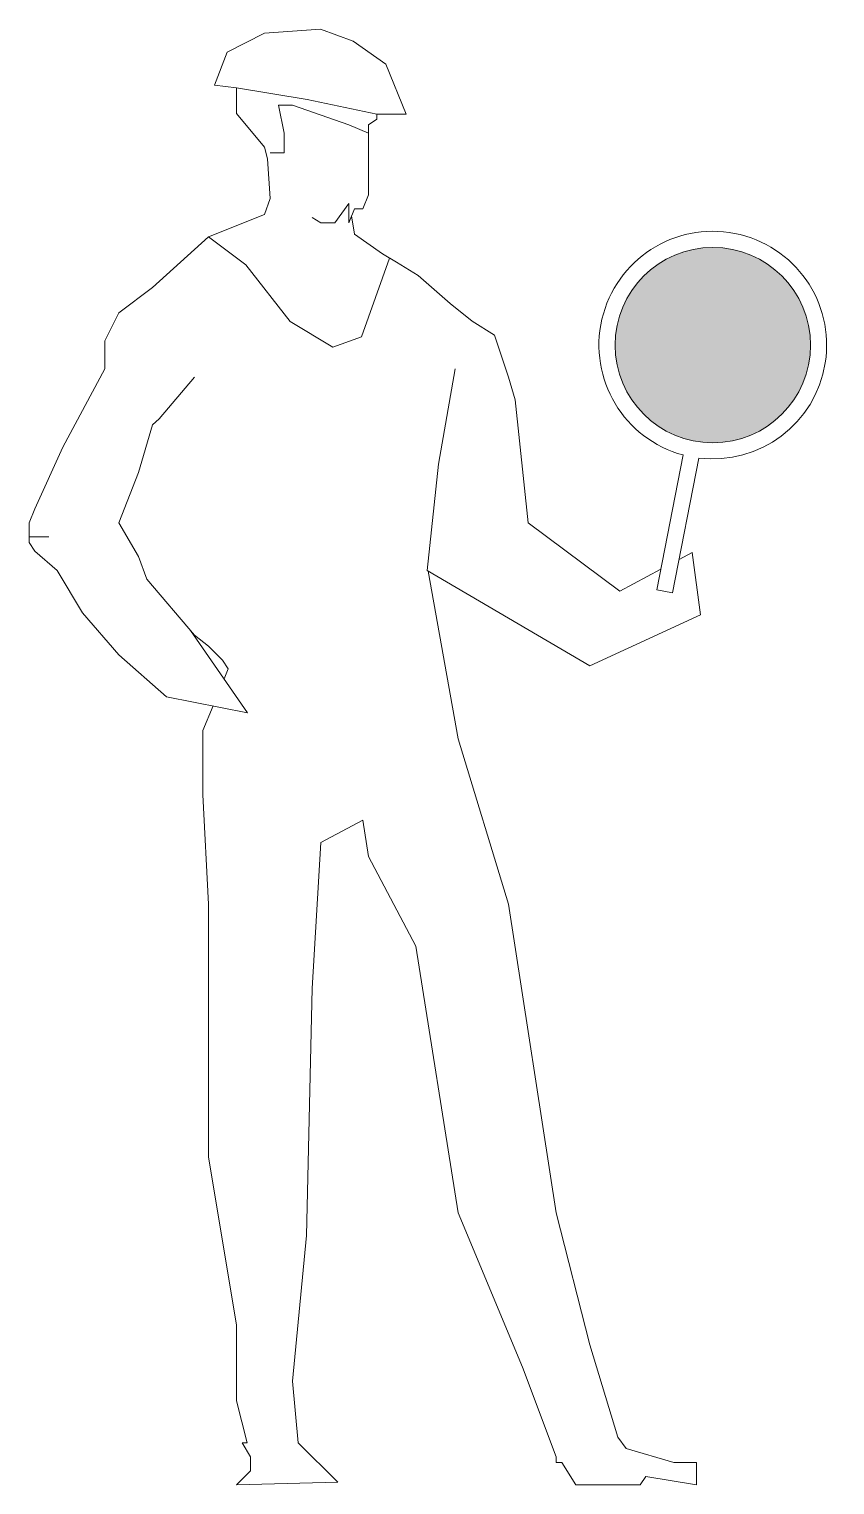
# Model space of a CAD drawing. Header units: millimetres. Extents: x 1877.87 to 1879.37, y 899.09 to 901.8.
import ezdxf

# ---------------------------------------------------------------- set-up
doc = ezdxf.new("R2010")
doc.units = ezdxf.units.MM
doc.layers.get('0').update_dxf_attribs({"lineweight": 9})
doc.layers.add('Automobile', color=7, linetype='Continuous', lineweight=9)
doc.layers.add('tratteggi', color=7, linetype='Continuous', lineweight=9)

# ---------------------------------------------------------------- blocks, each defined once
blk = doc.blocks.new('A$C4137614D')
at = {"layer": 'tratteggi'}
h = blk.add_hatch(color=0, dxfattribs=at)
h.dxf.hatch_style = 1
h.paths.add_polyline_path([(0.9699, 1.4148, 1), (0.7273, 1.4148, 1)])
for p, q in [((0.2227, 1.549), (0.2691, 1.5146)), ((0.4127, 1.4249), (0.4472, 1.5229)), ((0.2691, 1.5146), (0.3242, 1.4441)), ((0.3242, 1.4441), (0.3768, 1.4121)), ((0.3768, 1.4121), (0.4127, 1.4249))]:
    blk.add_line(p, q)
blk.add_lwpolyline([(0.2575, 1.7342), (0.2302, 1.7374), (0.2458, 1.7782), (0.2922, 1.8018), (0.3617, 1.807), (0.4024, 1.7922), (0.4426, 1.7634), (0.4682, 1.7016), (0.4315, 1.7015), (0.3452, 1.7196)], close=True)
for points in [[(0.4559, 1.5176), (0.4831, 1.5013), (0.5225, 1.4664)], [(0.8314, 1.2746), (0.7987, 1.1073), (0.779, 1.1112), (0.8117, 1.2784)]]:
    blk.add_lwpolyline(points)
blk.add_circle((0.8486, 1.4148), 0.1213)
blk.add_arc((0.8486, 1.4148), 0.1413, 262.9989, 254.8827)
at = {"layer": 'Automobile', "lineweight": 5}
for points in [[(0.2575, 1.7342), (0.2575, 1.7125), (0.2575, 1.7021), (0.2923, 1.6603), (0.2961, 1.646), (0.2993, 1.5969), (0.2923, 1.5768), (0.2227, 1.549), (0.1531, 1.4863), (0.1114, 1.455), (0.094, 1.4202), (0.094, 1.3854), (0.0418, 1.288), (0.007, 1.2114), (0, 1.194), (0, 1.1766), (0.0244, 1.1766), (0, 1.1766), (0, 1.1696), (0.007, 1.1592), (0.0348, 1.1348), (0.0661, 1.0826), (0.1114, 1.0304), (0.1705, 0.9782), (0.271, 0.9585), (0.2004, 1.0606)], [(0.2993, 1.6534), (0.3167, 1.6534), (0.3167, 1.6777), (0.3097, 1.7125), (0.3271, 1.7125), (0.3967, 1.6882), (0.4211, 1.6777), (0.4211, 1.6882), (0.4315, 1.6951), (0.4315, 1.7015)], [(0.4211, 1.6777), (0.4211, 1.6708), (0.4211, 1.6186), (0.4211, 1.6012), (0.4141, 1.5838), (0.4037, 1.5838), (0.3967, 1.5664), (0.3967, 1.5907), (0.3793, 1.5664), (0.3619, 1.5664), (0.3515, 1.5733)], [(0.4559, 1.5176), (0.4385, 1.5281), (0.4037, 1.5524), (0.4002, 1.5751)], [(0.5225, 1.4664), (0.5498, 1.4446), (0.5777, 1.4272), (0.5951, 1.375), (0.6034, 1.3468), (0.6194, 1.194), (0.7333, 1.1093), (0.784, 1.1365)], [(0.242, 1.0004), (0.2471, 1.013), (0.2401, 1.0235), (0.2227, 1.0409), (0.2053, 1.0548), (0.1462, 1.1244), (0.1357, 1.1522), (0.1114, 1.194), (0.1357, 1.2566), (0.1531, 1.3158), (0.1616, 1.3234), (0.2053, 1.375)], [(0.8229, 1.1574), (0.8335, 1.08), (0.696, 1.0165), (0.4942, 1.1348), (0.5081, 1.2671), (0.529, 1.3854)], [(0.8068, 1.1488), (0.8229, 1.1574)], [(0.4953, 1.1342), (0.5324, 0.926), (0.5951, 0.7207), (0.6542, 0.3376), (0.696, 0.174), (0.7308, 0.0592), (0.7412, 0.0452), (0.8004, 0.0278), (0.8178, 0.0278), (0.8282, 0.0278), (0.8282, 0), (0.7656, 0.0104), (0.7586, 0), (0.6786, 0), (0.6612, 0.0278), (0.6542, 0.0278), (0.6542, 0.0348), (0.6125, 0.1462), (0.5324, 0.3376), (0.4802, 0.6685), (0.4211, 0.7799), (0.4141, 0.8251), (0.3619, 0.7973), (0.3515, 0.6163), (0.3445, 0.3097), (0.3271, 0.1288), (0.3341, 0.0522), (0.3831, 0.0032), (0.2575, 0), (0.2749, 0.0174), (0.2749, 0.0348), (0.2645, 0.0522), (0.2706, 0.0522), (0.2575, 0.1044), (0.2575, 0.1288), (0.2575, 0.1984), (0.2227, 0.4072), (0.2227, 0.7207), (0.2158, 0.8564), (0.2158, 0.9365), (0.2284, 0.9669)]]:
    blk.add_lwpolyline(points, dxfattribs=at)

msp = doc.modelspace()

# ---------------------------------------------------------------- block references
at = {"color": 3, "ltscale": 0.01, "xscale": 1.5, "yscale": 1.5, "zscale": 1.5}
msp.add_blockref('A$C4137614D', (1877.8728, 899.0897), dxfattribs=at)

doc.saveas('drawing.dxf')
